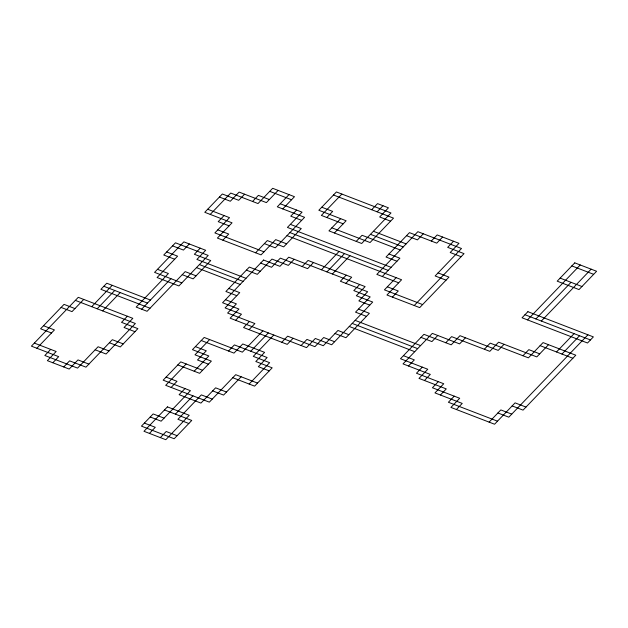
<?xml version="1.0" encoding="UTF-8"?>
<svg xmlns="http://www.w3.org/2000/svg" width="628" height="628" viewBox="0 0 628 628"><rect width="100%" height="100%" fill="white"/><g stroke="black" fill="none" stroke-linecap="round" stroke-linejoin="round"><path stroke-width="0.94" d="M36.856 348.242L54.432 329.936L43.52 325.736M83.736 299.43L72.016 311.629L61.097 307.43M50.695 349.396L44.839 355.503L77.574 368.11L98.086 346.75L108.997 350.958M91.712 306.684L112.224 285.324M97.175 308.788L114.751 290.481M52.823 362.756L58.679 356.649L31.4 346.146L78.272 297.327L132.838 318.341L124.054 327.494L134.965 331.702M102.631 310.884L120.207 292.577M63.734 366.956L69.598 360.857L85.965 367.16L112.334 339.701L123.245 343.901M210.223 214.407L230.727 193.047L258.014 203.558L272.662 188.298L294.485 196.705L282.765 208.912M189.311 243.962L183.454 250.07L172.535 245.862M127.382 316.237L121.526 322.345L137.893 328.648L120.317 346.954L109.398 342.755M224.063 215.561L218.206 221.66L229.118 225.86M244.575 194.201L238.711 200.301L222.343 193.997L204.767 212.303L232.046 222.814L217.398 238.067L261.052 254.882L275.7 239.621L286.611 243.829M141.63 309.188L170.926 278.683M200.222 248.17L194.366 254.269L210.733 260.573L193.157 278.879L182.238 274.679M252.558 201.455L258.414 195.355L269.326 199.555M222.854 240.171L228.718 234.063L217.798 229.864M278.118 190.402L266.398 202.609L239.119 192.097L230.327 201.25L219.415 197.051M289.029 194.602L277.309 206.808L304.596 217.319L275.292 247.825L264.38 243.625M255.596 252.778L267.308 240.571L283.683 246.875L301.259 228.568L290.348 224.369M296.612 210.066L290.748 216.165L301.66 220.365M341.875 194.06L321.363 215.42L343.186 223.827M186.194 363.965L165.682 385.325L209.336 402.14L235.704 374.681L257.527 383.088M209.634 339.56L194.986 354.812L211.353 361.124L199.633 373.322L177.81 364.915M326.819 217.516L332.683 211.416L321.764 207.216M171.138 387.429L177.002 381.322L166.09 377.122M235.594 320.304L241.458 314.204L225.083 307.901L239.731 292.64L228.82 288.44M294.187 259.286L288.331 265.385L271.963 259.081L257.315 274.334L246.404 270.134M194.178 371.219L208.826 355.966L192.458 349.663L204.179 337.456L242.369 352.167L262.881 330.815M340.666 218.67L328.946 230.876L361.681 243.483L390.977 212.971L336.42 191.956L318.836 210.262L346.122 220.773L334.402 232.98M184.985 388.583L179.121 394.682L200.952 403.09L215.6 387.829L226.512 392.037M249.442 321.458L243.578 327.557L287.231 344.372L293.088 338.272M302.17 266.539L308.034 260.439L351.68 277.246L345.824 283.354M149.425 433.399L155.281 427.291L144.369 423.091M228.529 351.021L234.385 344.913L267.128 357.528L258.336 366.681L269.247 370.881M249.033 329.661L254.897 323.561L227.611 313.05L236.403 303.897L225.491 299.697M313.49 262.535L307.626 268.643L280.347 258.132L271.555 267.285L260.644 263.085M175.385 414.142L192.969 395.836M371.682 209.721L377.538 203.621L388.449 207.821L379.665 216.974L390.577 221.174M160.336 437.598L166.192 431.499L177.112 435.699M321.473 269.789L339.049 251.483M377.138 211.824L382.994 205.717M250.753 351.217L268.337 332.911M326.929 271.893L344.505 253.586M356.225 241.38L362.081 235.28L400.279 249.991M273.792 335.014L253.28 356.374L269.648 362.678L249.143 384.038M332.385 273.996L349.961 255.69M241.16 376.776L223.584 395.083L212.672 390.883M281.776 342.268L287.632 336.168L314.911 346.672L323.703 337.519L334.614 341.726M346.224 275.15L340.368 281.25L367.647 291.753L358.863 300.906L369.774 305.114M301.071 345.526L306.935 339.418L323.302 345.722L337.95 330.469L348.862 334.677M359.663 284.5L353.807 290.607L370.175 296.911L355.526 312.163L366.438 316.371M382.295 276.501L399.879 258.194L388.968 253.995M423.311 233.789L417.455 239.888L406.544 235.688M396.142 277.654L384.422 289.853L422.613 304.564M431.295 241.042L437.159 234.935L458.982 243.342L450.19 252.495L461.109 256.703M442.614 237.039L436.75 243.146L409.472 232.635L386.032 257.04L396.943 261.248M392.406 297.115L398.262 291.007L387.35 286.808M453.526 241.246L447.67 247.346L464.037 253.649L414.229 305.514M408.475 365.991L414.339 359.891L403.427 355.691M437.779 335.485L431.915 341.585L421.003 337.385M422.322 367.144L416.458 373.244L443.745 383.755L434.953 392.908L462.232 403.419L456.375 409.519M445.762 342.739L451.618 336.632L489.809 351.342L498.601 342.189L536.799 356.9L548.519 344.701M424.442 380.505L430.306 374.398L403.019 363.895L432.323 333.382L459.602 343.893L465.458 337.786M438.289 381.651L432.425 387.759L459.712 398.262L450.92 407.415L494.574 424.23L515.078 402.87L525.989 407.077M440.409 395.012L446.273 388.905L418.986 378.401L427.778 369.248L400.499 358.737L423.931 334.332L451.218 344.835L460.002 335.682L498.2 350.393L504.056 344.293M484.353 349.246L490.217 343.139L528.407 357.85L543.055 342.598L575.798 355.205L523.061 410.123L512.15 405.924M454.256 396.158L448.392 402.265L497.502 421.176M527.496 319.887L580.233 264.969M535.88 318.938L571.04 282.325M541.336 321.041L591.144 269.169M522.951 355.754L528.815 349.647L539.727 353.854M489.118 422.126L500.83 409.919L511.749 414.127M556.494 351.955L574.078 333.649M561.958 354.059L579.534 335.752M587.918 334.803L508.813 417.18L497.902 412.973M571.841 265.919L593.672 274.326M560.129 278.118L581.952 286.525M333.484 195.01L393.505 218.128L370.065 242.534L331.874 227.823M269.734 191.352L291.557 199.759M373.401 231.277L406.135 243.892M370.473 234.33L403.207 246.937M280.237 203.755L302.068 212.162L287.42 227.422L391.087 267.347M438.069 272.905L448.981 277.105L419.685 307.618L386.95 295.011L401.598 279.758L287.012 235.626M446.053 280.159L435.141 275.959L461.509 248.5L417.856 231.685L376.839 274.397L398.67 282.804M524.969 314.73L590.446 339.952M289.94 232.572L388.159 270.401M207.695 209.25L229.518 217.657L214.87 232.917L263.98 251.828M540.127 345.651L572.869 358.258M260.243 271.288L249.332 267.081L225.892 291.494L236.803 295.694M358.455 309.109L369.366 313.317L345.934 337.723L335.022 333.523M245.995 278.337L196.894 259.427L205.678 250.274L183.855 241.866L154.559 272.371L181.837 282.883M355.126 320.366L420.603 345.588M166.679 251.969L177.591 256.169L157.086 277.529L178.909 285.936L208.206 255.423L175.471 242.816L163.751 255.015L174.662 259.223M199.414 264.576L243.067 281.391M352.198 323.42L417.667 348.634M196.486 267.63L240.139 284.437M349.262 326.466L414.739 351.688M196.085 275.833L185.174 271.626L147.085 311.292L136.174 307.084L168.398 273.525L157.487 269.326M150.414 300.035L106.768 283.228L100.904 289.327L150.013 308.238M103.84 286.274L147.486 303.089M201.243 340.509L233.985 353.117L242.769 343.963L264.6 352.371L255.808 361.524L272.175 367.827L254.599 386.134L232.776 377.726M75.344 300.38L135.365 323.499L106.069 354.004L95.158 349.804M195.387 346.609L206.298 350.817L197.506 359.97L208.425 364.169M74.944 308.584L64.032 304.376L40.592 328.789L51.504 332.989M202.561 370.277L180.738 361.869L163.162 380.175L190.441 390.679L161.145 421.192L150.233 416.984M212.264 399.086L201.353 394.886L177.912 419.292L188.824 423.492M34.328 343.092L56.159 351.499L47.367 360.653L69.19 369.06L77.982 359.907L88.893 364.107M164.473 409.935L191.76 420.446L174.176 438.752L141.441 426.137L153.161 413.938L164.073 418.138M263.579 260.031L222.563 302.743L238.93 309.047L230.138 318.2L306.527 347.622L315.319 338.468L331.686 344.772L372.702 302.06L356.335 295.757L365.119 286.604L288.731 257.182L279.947 266.335L263.579 260.031M167.409 406.889L143.969 431.295L165.792 439.702L189.232 415.289L167.409 406.889M527.897 311.684L522.041 317.784L587.518 343.006L593.374 336.898L527.897 311.684M574.777 262.865L557.193 281.171L579.024 289.579L596.6 271.272L574.777 262.865"/></g></svg>
